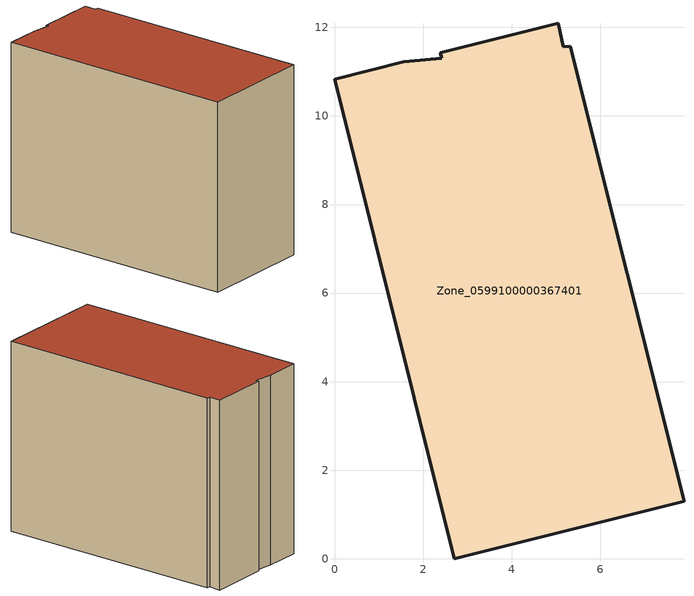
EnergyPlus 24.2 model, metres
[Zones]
Zone_0599100000367401
 floor ground (C_G): 2.38,11.43 5.06,12.09 5.17,11.56 5.33,11.57 7.89,1.3 2.71,0 0,10.83 1.57,11.22 2.42,11.3 z0
 wall outside (C_F): 2.71,0 7.89,1.3 5.33,11.57 5.17,11.56 5.06,12.09 2.38,11.43 2.42,11.3 1.57,11.22 0,10.83 2.71,0 z0:8.78
 roof outside (C_R): 5.06,12.09 2.38,11.43 2.42,11.3 1.57,11.22 0,10.83 2.71,0 7.89,1.3 5.33,11.57 5.17,11.56 z8.78
[BUILDING]
Pand.0599100000367401: North Axis=0; Terrain=City; Loads Convergence Tolerance Value=0.04; Temperature Convergence Tolerance Value=0.4; Solar Distribution=FullExterior; Maximum Number of Warmup Days=25; Minimum Number of Warmup Days=1
[Site:Location]
Rotterdam.The.Hague.AP_ZH_NLD Design_Conditions: Latitude=51.96; Longitude=4.45; Time Zone=1; Elevation=-4.5
[SITE:GROUNDTEMPERATURE:BUILDINGSURFACE]
18, 18, 18, 18, 18, 18, 18, 18, 18, 18, 18, 18
[MATERIAL] Thermal Absorptance=0.9; Solar Absorptance=0.7; Visible Absorptance=0.7
Name | Roughness | Thickness | Conductivity | Density | Specific Heat
G.TC.1992-2005 | MediumSmooth | 0.15 | 0.06 | 540 | 1210
F.TC.1992-2005 | Rough | 0.3 | 0.12 | 1920 | 840
R.TC.1992-2005 | MediumRough | 0.2 | 0.08 | 1500 | 1000
[CONSTRUCTION]
C_G: G.TC.1992-2005
C_F: F.TC.1992-2005
C_R: R.TC.1992-2005
[ZONE]
Zone_0599100000367401: Type=1; Multiplier=1; Ceiling Height=Autocalculate; Volume=Autocalculate; Floor Area=autocalculate; Part of Total Floor Area=Yes
[ZONEINFILTRATION:DESIGNFLOWRATE]
Infil_Zone_0599100000367401: Zone or ZoneList or Space or SpaceList=Zone_0599100000367401; Schedule=AlwaysOn; Design Flow Rate Calculation Method=Flow/Area; Flow Rate per Floor Area=0.0015; Constant Term Coefficient=1; Temperature Term Coefficient=0; Velocity Term Coefficient=0; Velocity Squared Term Coefficient=0
[HVACTEMPLATE:ZONE:IDEALLOADSAIRSYSTEM]
Zone_0599100000367401: Maximum Heating Supply Air Temperature=50; Minimum Cooling Supply Air Temperature=13; Maximum Heating Supply Air Humidity Ratio=0.0156; Minimum Cooling Supply Air Humidity Ratio=0.0077; Heating Limit=NoLimit; Cooling Limit=NoLimit; Dehumidification Control Type=ConstantSensibleHeatRatio; Cooling Sensible Heat Ratio=0.7; Dehumidification Setpoint=60; Humidification Control Type=None; Humidification Setpoint=30; Outdoor Air Method=None; Outdoor Air Flow Rate per Person=0.00944; Outdoor Air Flow Rate per Zone Floor Area=0; Outdoor Air Flow Rate per Zone=0; Demand Controlled Ventilation Type=None; Outdoor Air Economizer Type=NoEconomizer; Heat Recovery Type=None; Sensible Heat Recovery Effectiveness=0.7; Latent Heat Recovery Effectiveness=0.65
[ZONECONTROL:THERMOSTAT]
ThermostatControl_Zone_0599100000367401: Zone or ZoneList=Zone_0599100000367401; Control Type Schedule=DualSetpointControlType; Control 1=Thermostat_Zone_0599100000367401; Temperature Difference Between Cutout And Setpoint=0
[THERMOSTATSETPOINT:DUALSETPOINT]
Thermostat_Zone_0599100000367401: Heating Setpoint Temperature Schedule=HeatingSetpoint_Zone_0599100000367401; Cooling Setpoint Temperature Schedule=CoolingSetpoint_Zone_0599100000367401
[SCHEDULE:COMPACT]
HeatingSetpoint_Zone_0599100000367401: Through: 12/31, For: AllDays, Until: 24:00, 21
CoolingSetpoint_Zone_0599100000367401: Through: 12/31, For: AllDays, Until: 24:00, 24
DualSetpointControlType: Through: 12/31, For: AllDays, Until: 24:00, 4
AlwaysOn: Through: 12/31, For: AllDays, Until: 24:00, 1
